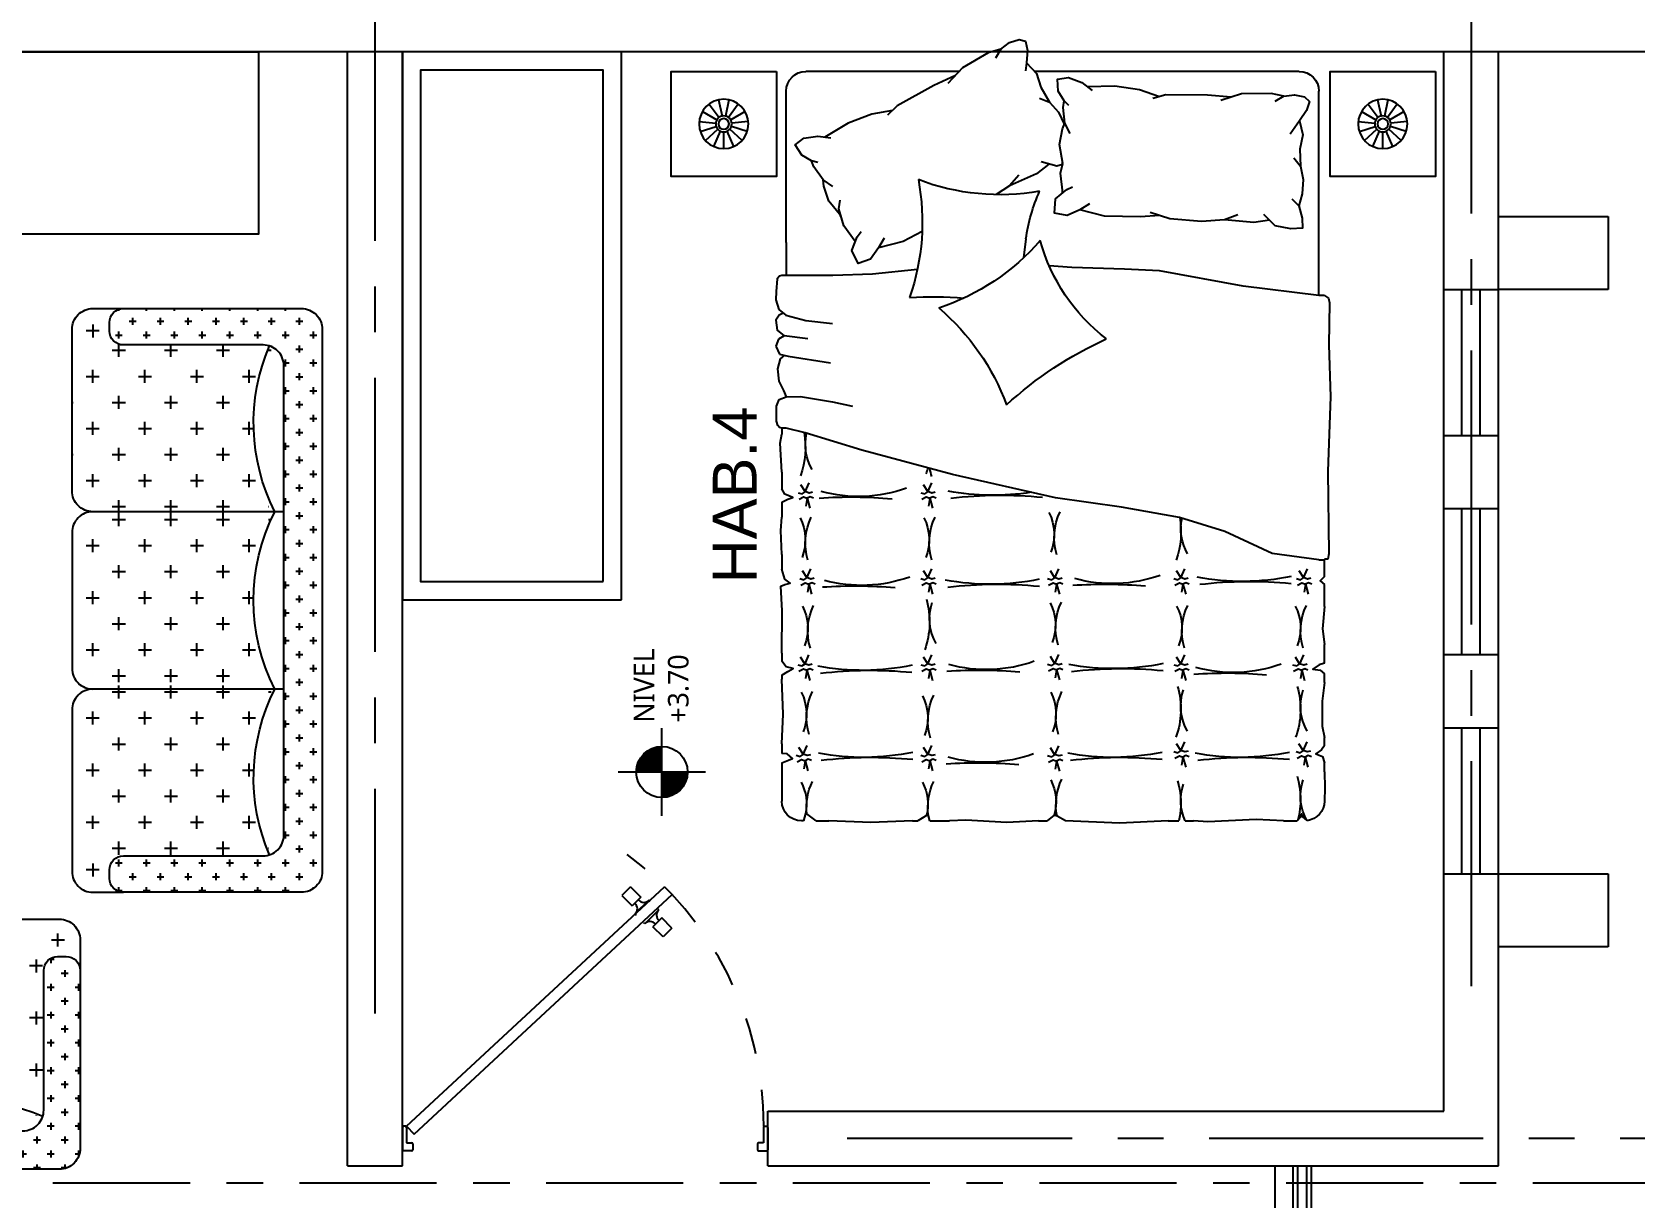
# Model space of a CAD drawing. Header units: inches. Extents: x -9 to 337, y -247 to 209.
# Drawn here: x 324.863 to 329.25, y 125.351 to 128.543 of the extents above; entities that cross this region are included whole.
import ezdxf
from ezdxf.enums import TextEntityAlignment as Align

# ---------------------------------------------------------------- set-up
doc = ezdxf.new("R2010")
doc.units = ezdxf.units.IN
doc.header["$MEASUREMENT"] = 0
doc.linetypes.add('CENTER2', pattern=[1.125, 0.75, -0.125, 0.125, -0.125])
doc.linetypes.add('RAYITAS', pattern=[0.375, 0.25, -0.125])
for name, color, linetype in [('artefactos', 9, 'Continuous'), ('aux2', 194, 'Continuous'), ('FURN', 7, 'Continuous'), ('HATCH-F', 7, 'Continuous')]:
    doc.layers.add(name, color=color, linetype=linetype)
doc.styles.get("Standard").update_dxf_attribs({"font": 'arial.ttf'})

# ---------------------------------------------------------------- blocks, each defined once
blk = doc.blocks.new('*X4')
at = {"color": 0}
for p, q in [((-211.5, -44.5), (-211.5, -43.8)), ((-207.5, -44.5), (-207.5, -43.8)), ((-203.5, -44.5), (-203.5, -43.8)), ((-199.5, -44.5), (-199.5, -43.8)), ((-195.5, -44.5), (-195.5, -43.8)), ((-191.5, -44.5), (-191.5, -43.8)), ((-187.5, -44.5), (-187.5, -43.8)), ((-183.5, -44.5), (-183.5, -43.8)), ((-179.5, -44.5), (-179.5, -43.8)), ((-175.5, -44.5), (-175.5, -43.8)), ((-171.5, -44.5), (-171.5, -43.8)), ((-167.5, -44.5), (-167.5, -43.8)), ((-163.5, -44.5), (-163.5, -43.8)), ((-217.62, -46), (-217, -46)), ((-217.5, -46.5), (-217.5, -45.64)), ((-215.8, -44), (-215, -44)), ((-215.5, -44.5), (-215.5, -43.9)), ((-214, -46), (-213, -46)), ((-213.5, -46.5), (-213.5, -45.5)), ((-212, -44), (-211, -44)), ((-210, -46), (-209, -46)), ((-209.5, -46.5), (-209.5, -45.5)), ((-208, -44), (-207, -44)), ((-206, -46), (-205, -46)), ((-205.5, -46.5), (-205.5, -45.5)), ((-204, -44), (-203, -44)), ((-202, -46), (-201, -46)), ((-201.5, -46.5), (-201.5, -45.5)), ((-200, -44), (-199, -44)), ((-198, -46), (-197, -46)), ((-197.5, -46.5), (-197.5, -45.5)), ((-196, -44), (-195, -44)), ((-194, -46), (-193, -46)), ((-193.5, -46.5), (-193.5, -45.5)), ((-192, -44), (-191, -44)), ((-190, -46), (-189, -46)), ((-189.5, -46.5), (-189.5, -45.5)), ((-188, -44), (-187, -44)), ((-186, -46), (-185, -46)), ((-185.5, -46.5), (-185.5, -45.5)), ((-184, -44), (-183, -44)), ((-182, -46), (-181, -46)), ((-181.5, -46.5), (-181.5, -45.5)), ((-180, -44), (-179, -44)), ((-178, -46), (-177, -46)), ((-177.5, -46.5), (-177.5, -45.5)), ((-176, -44), (-175, -44)), ((-174, -46), (-173, -46)), ((-173.5, -46.5), (-173.5, -45.5)), ((-172, -44), (-171, -44)), ((-170, -46), (-169, -46)), ((-169.5, -46.5), (-169.5, -45.5)), ((-168, -44), (-167, -44)), ((-166, -46), (-165, -46)), ((-165.5, -46.5), (-165.5, -45.5)), ((-164, -44), (-163, -44)), ((-162, -46), (-161, -46)), ((-161.5, -46.5), (-161.5, -45.5)), ((-216, -48), (-215, -48)), ((-215.5, -48.5), (-215.5, -47.5)), ((-212, -48), (-211, -48)), ((-211.5, -48.5), (-211.5, -47.5)), ((-208, -48), (-207, -48)), ((-207.5, -48.5), (-207.5, -47.5)), ((-204, -48), (-203, -48)), ((-203.5, -48.5), (-203.5, -47.5)), ((-200, -48), (-199, -48)), ((-199.5, -48.5), (-199.5, -47.5)), ((-196, -48), (-195, -48)), ((-195.5, -48.5), (-195.5, -47.5)), ((-192, -48), (-191, -48)), ((-191.5, -48.5), (-191.5, -47.5)), ((-188, -48), (-187, -48)), ((-187.5, -48.5), (-187.5, -47.5)), ((-184, -48), (-183, -48)), ((-183.5, -48.5), (-183.5, -47.5)), ((-180, -48), (-179, -48)), ((-179.5, -48.5), (-179.5, -47.5)), ((-176, -48), (-175, -48)), ((-175.5, -48.5), (-175.5, -47.5)), ((-172, -48), (-171, -48)), ((-171.5, -48.5), (-171.5, -47.5)), ((-168, -48), (-167, -48)), ((-167.5, -48.5), (-167.5, -47.5)), ((-164, -48), (-163, -48)), ((-163.5, -48.5), (-163.5, -47.5)), ((-160, -48), (-159.19, -48)), ((-159.5, -48.5), (-159.5, -47.5)), ((-217.73, -50), (-217, -50)), ((-217.5, -50.5), (-217.5, -49.5)), ((-214, -50), (-213, -50)), ((-213.5, -50.5), (-213.5, -49.5)), ((-165.55, -50), (-165, -50)), ((-165.5, -50.04), (-165.5, -49.5)), ((-162, -50), (-161, -50)), ((-161.5, -50.5), (-161.5, -49.5)), ((-216, -52), (-215, -52)), ((-215.5, -52.5), (-215.5, -51.5)), ((-164, -52), (-163, -52)), ((-163.5, -52.5), (-163.5, -51.5)), ((-160, -52), (-159.19, -52)), ((-159.5, -52.5), (-159.5, -51.5)), ((-217.73, -54), (-217, -54)), ((-217.5, -54.5), (-217.5, -53.5)), ((-214, -54), (-213, -54)), ((-213.5, -54.5), (-213.5, -53.5)), ((-162, -54), (-161, -54)), ((-161.5, -54.5), (-161.5, -53.5)), ((-217.5, -58.5), (-217.5, -57.5)), ((-216, -56), (-215, -56)), ((-215.5, -56.5), (-215.5, -55.5)), ((-213.5, -58.5), (-213.5, -57.5)), ((-164, -56), (-163, -56)), ((-163.5, -56.5), (-163.5, -55.5)), ((-161.5, -58.5), (-161.5, -57.5)), ((-160, -56), (-159.19, -56)), ((-159.5, -56.5), (-159.5, -55.5)), ((-217.73, -58), (-217, -58)), ((-215.5, -60.5), (-215.5, -59.5)), ((-214, -58), (-213, -58)), ((-163.5, -60.5), (-163.5, -59.5)), ((-162, -58), (-161, -58)), ((-159.5, -60.5), (-159.5, -59.5)), ((-217.73, -62), (-217, -62)), ((-217.5, -62.5), (-217.5, -61.5)), ((-216, -60), (-215, -60)), ((-214, -62), (-213, -62)), ((-213.5, -62.5), (-213.5, -61.5)), ((-164, -60), (-163, -60)), ((-162, -62), (-161, -62)), ((-161.5, -62.5), (-161.5, -61.5)), ((-160, -60), (-159.19, -60)), ((-216, -64), (-215, -64)), ((-215.5, -64.5), (-215.5, -63.5)), ((-164, -64), (-163, -64)), ((-163.5, -64.5), (-163.5, -63.5)), ((-160, -64), (-159.19, -64)), ((-159.5, -64.5), (-159.5, -63.5)), ((-217.73, -66), (-217, -66)), ((-217.5, -66.5), (-217.5, -65.5)), ((-214, -66), (-213, -66)), ((-213.5, -66.5), (-213.5, -65.5)), ((-162, -66), (-161, -66)), ((-161.5, -66.5), (-161.5, -65.5)), ((-216, -68), (-215, -68)), ((-215.5, -68.5), (-215.5, -67.5)), ((-164, -68), (-163, -68)), ((-163.5, -68.5), (-163.5, -67.5)), ((-160, -68), (-159.19, -68)), ((-159.5, -68.5), (-159.5, -67.5)), ((-217.73, -70), (-217, -70)), ((-217.5, -70.5), (-217.5, -69.5)), ((-215.5, -72.5), (-215.5, -71.5)), ((-214, -70), (-213, -70)), ((-213.5, -70.5), (-213.5, -69.5)), ((-163.5, -72.5), (-163.5, -71.5)), ((-162, -70), (-161, -70)), ((-161.5, -70.5), (-161.5, -69.5)), ((-159.5, -72.5), (-159.5, -71.5)), ((-216, -72), (-215, -72)), ((-213.5, -74.17), (-213.5, -73.5)), ((-164, -72), (-163, -72)), ((-161.5, -74.43), (-161.5, -73.5)), ((-160, -72), (-159.19, -72)), ((-214, -74), (-213.25, -74)), ((-162, -74), (-161, -74))]:
    blk.add_line(p, q, dxfattribs=at)
blk = doc.blocks.new('*X3')
at = {"color": 0}
for p, q in [((-186.56, -8.44), (-186.56, -8.43)), ((-164.06, -8.44), (-164.06, -8.09)), ((-183.75, -11.25), (-181.88, -11.25)), ((-182.81, -12.19), (-182.81, -10.31)), ((-176.25, -11.25), (-174.38, -11.25)), ((-175.31, -12.19), (-175.31, -10.6)), ((-168.75, -11.25), (-166.88, -11.25)), ((-167.81, -12.19), (-167.81, -10.31)), ((-187.5, -15), (-185.62, -15)), ((-186.56, -15.94), (-186.56, -14.06)), ((-180, -15), (-178.12, -15)), ((-179.06, -15.94), (-179.06, -14.06)), ((-172.5, -15), (-170.62, -15)), ((-171.56, -15.94), (-171.56, -14.06)), ((-165, -15), (-163.12, -15)), ((-164.06, -15.94), (-164.06, -14.06)), ((-182.81, -19.69), (-182.81, -17.81)), ((-175.31, -19.69), (-175.31, -17.81)), ((-167.81, -19.69), (-167.81, -17.81)), ((-183.75, -18.75), (-181.88, -18.75)), ((-176.25, -18.75), (-174.38, -18.75)), ((-168.75, -18.75), (-166.88, -18.75)), ((-187.5, -22.5), (-185.62, -22.5)), ((-186.56, -23.44), (-186.56, -21.56)), ((-180, -22.5), (-178.12, -22.5)), ((-179.06, -23.44), (-179.06, -21.56)), ((-172.5, -22.5), (-170.62, -22.5)), ((-171.56, -23.44), (-171.56, -21.56)), ((-165, -22.5), (-163.12, -22.5)), ((-164.06, -23.44), (-164.06, -21.56)), ((-182.81, -27.19), (-182.81, -25.31)), ((-175.31, -27.19), (-175.31, -25.31)), ((-167.81, -27.19), (-167.81, -25.31)), ((-183.75, -26.25), (-181.88, -26.25)), ((-176.25, -26.25), (-174.38, -26.25)), ((-168.75, -26.25), (-166.88, -26.25)), ((-186.56, -30.94), (-186.56, -29.06)), ((-179.06, -30.94), (-179.06, -29.06)), ((-171.56, -30.94), (-171.56, -29.06)), ((-164.06, -30.94), (-164.06, -29.06)), ((-187.5, -30), (-185.62, -30)), ((-180, -30), (-178.12, -30)), ((-172.5, -30), (-170.62, -30)), ((-165, -30), (-163.12, -30)), ((-183.75, -33.75), (-181.88, -33.75)), ((-182.81, -34.69), (-182.81, -32.81)), ((-176.25, -33.75), (-174.38, -33.75)), ((-175.31, -34.69), (-175.31, -32.81)), ((-168.75, -33.75), (-166.88, -33.75)), ((-167.81, -34.69), (-167.81, -32.81)), ((-179.06, -36.74), (-179.06, -36.56)), ((-171.56, -36.74), (-171.56, -36.56))]:
    blk.add_line(p, q, dxfattribs=at)
blk = doc.blocks.new('a2')
at = {"layer": 'FURN', "color": 1}
blk.add_line((26.7302, -358.041), (26.7302, -358.5871), dxfattribs=at)
blk.add_lwpolyline([(27.3156, -358.4992, -0.414214), (27.2756, -358.5392), (27.2507, -358.5392, -0.414214), (27.2107, -358.4992), (27.2107, -358.0972, 0.414214), (27.1507, -358.0372), (26.3096, -358.0372, 0.414214), (26.2496, -358.0972), (26.2496, -358.4992, -0.414214), (26.2096, -358.5392), (26.1848, -358.5392, -0.414214), (26.1448, -358.4992), (26.1448, -357.9866, -0.414214), (26.2048, -357.9266), (27.2556, -357.9266, -0.414214), (27.3156, -357.9866), (27.3156, -358.5871, -0.414214), (27.2556, -358.6471), (26.7904, -358.6471, -0.414214), (26.7304, -358.5871), (26.7299, -358.5871, -0.414214), (26.6699, -358.6471), (26.2048, -358.6471, -0.414214), (26.1448, -358.5871), (26.1448, -358.4992)], format="xyb", dxfattribs=at)
for centre, start, end in [((26.4745, -357.5603), 246.8146, 296.9546), ((26.9858, -357.5603), 243.0454, 293.1854)]:
    blk.add_arc(centre, 0.564, start, end, dxfattribs=at)
at = {"layer": 'HATCH-F', "color": 1}
for p, q in [((26.2091, -358.5686), (26.2091, -358.6061)), ((27.2511, -358.5686), (27.2511, -358.6061)), ((26.2278, -358.5873), (26.1903, -358.5873)), ((27.2698, -358.5873), (27.2323, -358.5873))]:
    blk.add_line(p, q, dxfattribs=at)
at = {"layer": 'HATCH-F', "color": 8, "transparency": 33554610}
for name, p, xscale, yscale, zscale in [('*X4', (30.4994, -357.0505), 0.01999999999998892, 0.01999999999998892, 0.01999999999998892), ('*X3', (30.003, -357.9123), 0.01999999999998892, 0.01999999999998892, 0.01999999999998892), ('*X3', (23.474, -357.9123), -0.01999999999998892, 0.01999999999998181, 0.01999999999999034)]:
    blk.add_blockref(name, p, dxfattribs=dict(at, xscale=xscale, yscale=yscale, zscale=zscale))
blk = doc.blocks.new('*X5')
at = {"color": 0}
for p, q in [((-186.56, -8.44), (-186.56, -8.43)), ((-164.06, -8.44), (-164.06, -8.09)), ((-183.75, -11.25), (-181.88, -11.25)), ((-182.81, -12.19), (-182.81, -10.31)), ((-176.25, -11.25), (-174.38, -11.25)), ((-175.31, -12.19), (-175.31, -10.6)), ((-168.75, -11.25), (-166.88, -11.25)), ((-167.81, -12.19), (-167.81, -10.31)), ((-187.5, -15), (-185.62, -15)), ((-186.56, -15.94), (-186.56, -14.06)), ((-180, -15), (-178.12, -15)), ((-179.06, -15.94), (-179.06, -14.06)), ((-172.5, -15), (-170.62, -15)), ((-171.56, -15.94), (-171.56, -14.06)), ((-165, -15), (-163.12, -15)), ((-164.06, -15.94), (-164.06, -14.06)), ((-182.81, -19.69), (-182.81, -17.81)), ((-175.31, -19.69), (-175.31, -17.81)), ((-167.81, -19.69), (-167.81, -17.81)), ((-183.75, -18.75), (-181.88, -18.75)), ((-176.25, -18.75), (-174.38, -18.75)), ((-168.75, -18.75), (-166.88, -18.75)), ((-187.5, -22.5), (-185.62, -22.5)), ((-186.56, -23.44), (-186.56, -21.56)), ((-180, -22.5), (-178.12, -22.5)), ((-179.06, -23.44), (-179.06, -21.56)), ((-172.5, -22.5), (-170.62, -22.5)), ((-171.56, -23.44), (-171.56, -21.56)), ((-165, -22.5), (-163.12, -22.5)), ((-164.06, -23.44), (-164.06, -21.56)), ((-182.81, -27.19), (-182.81, -25.31)), ((-175.31, -27.19), (-175.31, -25.31)), ((-167.81, -27.19), (-167.81, -25.31)), ((-183.75, -26.25), (-181.88, -26.25)), ((-176.25, -26.25), (-174.38, -26.25)), ((-168.75, -26.25), (-166.88, -26.25)), ((-186.56, -30.94), (-186.56, -29.06)), ((-179.06, -30.94), (-179.06, -29.06)), ((-171.56, -30.94), (-171.56, -29.06)), ((-164.06, -30.94), (-164.06, -29.06)), ((-187.5, -30), (-185.62, -30)), ((-180, -30), (-178.12, -30)), ((-172.5, -30), (-170.62, -30)), ((-165, -30), (-163.12, -30)), ((-183.75, -33.75), (-181.88, -33.75)), ((-182.81, -34.69), (-182.81, -32.81)), ((-176.25, -33.75), (-174.38, -33.75)), ((-175.31, -34.69), (-175.31, -32.81)), ((-168.75, -33.75), (-166.88, -33.75)), ((-167.81, -34.69), (-167.81, -32.81)), ((-179.06, -36.74), (-179.06, -36.56)), ((-171.56, -36.74), (-171.56, -36.56))]:
    blk.add_line(p, q, dxfattribs=at)
blk = doc.blocks.new('*X6')
at = {"color": 0}
for p, q in [((-217.2, -2), (-217, -2)), ((-214, -2), (-213, -2)), ((-213.5, -2.5), (-213.5, -1.5)), ((-210, -2), (-209, -2)), ((-209.5, -2.5), (-209.5, -1.5)), ((-206, -2), (-205, -2)), ((-205.5, -2.5), (-205.5, -1.5)), ((-202, -2), (-201, -2)), ((-201.5, -2.5), (-201.5, -1.5)), ((-198, -2), (-197, -2)), ((-197.5, -2.5), (-197.5, -1.5)), ((-194, -2), (-193, -2)), ((-193.5, -2.5), (-193.5, -1.5)), ((-190, -2), (-189, -2)), ((-189.5, -2.5), (-189.5, -1.5)), ((-186, -2), (-185, -2)), ((-185.5, -2.5), (-185.5, -1.5)), ((-182, -2), (-181, -2)), ((-181.5, -2.5), (-181.5, -1.5)), ((-178, -2), (-177, -2)), ((-177.5, -2.5), (-177.5, -1.5)), ((-174, -2), (-173, -2)), ((-173.5, -2.5), (-173.5, -1.5)), ((-170, -2), (-169, -2)), ((-169.5, -2.5), (-169.5, -1.5)), ((-166, -2), (-165, -2)), ((-165.5, -2.5), (-165.5, -1.5)), ((-162, -2), (-161, -2)), ((-161.5, -2.5), (-161.5, -1.5)), ((-158, -2), (-157, -2)), ((-157.5, -2.5), (-157.5, -1.5)), ((-154, -2), (-153, -2)), ((-153.5, -2.5), (-153.5, -1.5)), ((-150, -2), (-149, -2)), ((-149.5, -2.5), (-149.5, -1.5)), ((-146, -2), (-145, -2)), ((-145.5, -2.5), (-145.5, -1.5)), ((-142, -2), (-141, -2)), ((-141.5, -2.5), (-141.5, -1.5)), ((-138, -2), (-137, -2)), ((-137.5, -2.5), (-137.5, -1.5)), ((-216, -4), (-215, -4)), ((-215.5, -4.5), (-215.5, -3.5)), ((-212, -4), (-211, -4)), ((-211.5, -4.5), (-211.5, -3.5)), ((-208, -4), (-207, -4)), ((-207.5, -4.5), (-207.5, -3.5)), ((-204, -4), (-203, -4)), ((-203.5, -4.5), (-203.5, -3.5)), ((-200, -4), (-199, -4)), ((-199.5, -4.5), (-199.5, -3.5)), ((-196, -4), (-195, -4)), ((-195.5, -4.5), (-195.5, -3.5)), ((-192, -4), (-191, -4)), ((-191.5, -4.5), (-191.5, -3.5)), ((-188, -4), (-187, -4)), ((-187.5, -4.5), (-187.5, -3.5)), ((-184, -4), (-183, -4)), ((-183.5, -4.5), (-183.5, -3.5)), ((-180, -4), (-179, -4)), ((-179.5, -4.5), (-179.5, -3.5)), ((-176, -4), (-175, -4)), ((-175.5, -4.5), (-175.5, -3.5)), ((-172, -4), (-171, -4)), ((-171.5, -4.5), (-171.5, -3.5)), ((-168, -4), (-167, -4)), ((-167.5, -4.5), (-167.5, -3.5)), ((-164, -4), (-163, -4)), ((-163.5, -4.5), (-163.5, -3.5)), ((-160, -4), (-159, -4)), ((-159.5, -4.5), (-159.5, -3.5)), ((-156, -4), (-155, -4)), ((-155.5, -4.5), (-155.5, -3.5)), ((-152, -4), (-151, -4)), ((-151.5, -4.5), (-151.5, -3.5)), ((-148, -4), (-147, -4)), ((-147.5, -4.5), (-147.5, -3.5)), ((-144, -4), (-143, -4)), ((-143.5, -4.5), (-143.5, -3.5)), ((-140, -4), (-139, -4)), ((-139.5, -4.5), (-139.5, -3.5)), ((-136, -4), (-135, -4)), ((-135.5, -4.5), (-135.5, -3.5)), ((-217.73, -6), (-217, -6)), ((-217.5, -6.5), (-217.5, -5.5)), ((-214, -6), (-213, -6)), ((-213.5, -6.5), (-213.5, -5.5)), ((-210, -6), (-209, -6)), ((-209.5, -6.24), (-209.5, -5.5)), ((-206, -6), (-205, -6)), ((-205.5, -6.24), (-205.5, -5.5)), ((-202, -6), (-201, -6)), ((-201.5, -6.24), (-201.5, -5.5)), ((-198, -6), (-197, -6)), ((-197.5, -6.24), (-197.5, -5.5)), ((-194, -6), (-193, -6)), ((-193.5, -6.24), (-193.5, -5.5)), ((-190, -6), (-189, -6)), ((-189.5, -6.24), (-189.5, -5.5)), ((-186, -6), (-185, -6)), ((-185.5, -6.24), (-185.5, -5.5)), ((-182, -6), (-181, -6)), ((-181.5, -6.24), (-181.5, -5.5)), ((-178, -6), (-177, -6)), ((-177.5, -6.24), (-177.5, -5.5)), ((-174, -6), (-173, -6)), ((-173.5, -6.24), (-173.5, -5.5)), ((-170, -6), (-169, -6)), ((-169.5, -6.24), (-169.5, -5.5)), ((-166, -6), (-165, -6)), ((-165.5, -6.24), (-165.5, -5.5)), ((-162, -6), (-161, -6)), ((-161.5, -6.24), (-161.5, -5.5)), ((-158, -6), (-157, -6)), ((-157.5, -6.24), (-157.5, -5.5)), ((-154, -6), (-153, -6)), ((-153.5, -6.24), (-153.5, -5.5)), ((-150, -6), (-149, -6)), ((-149.5, -6.24), (-149.5, -5.5)), ((-146, -6), (-145, -6)), ((-145.5, -6.24), (-145.5, -5.5)), ((-142, -6), (-141, -6)), ((-141.5, -6.27), (-141.5, -5.5)), ((-138, -6), (-137, -6)), ((-137.5, -6.5), (-137.5, -5.5)), ((-134, -6), (-133.67, -6)), ((-216, -8), (-215, -8)), ((-215.5, -8.5), (-215.5, -7.5)), ((-139.18, -8), (-139, -8)), ((-136, -8), (-135, -8)), ((-135.5, -8.5), (-135.5, -7.5)), ((-217.73, -10), (-217, -10)), ((-217.5, -10.5), (-217.5, -9.5)), ((-215.5, -12.5), (-215.5, -11.5)), ((-214, -10), (-213, -10)), ((-213.5, -10.5), (-213.5, -9.5)), ((-138, -10), (-137, -10)), ((-137.5, -10.5), (-137.5, -9.5)), ((-135.5, -12.5), (-135.5, -11.5)), ((-134, -10), (-133.67, -10)), ((-217.5, -14.5), (-217.5, -13.5)), ((-216, -12), (-215, -12)), ((-213.5, -14.5), (-213.5, -13.5)), ((-137.5, -14.5), (-137.5, -13.5)), ((-136, -12), (-135, -12)), ((-217.73, -14), (-217, -14)), ((-216, -16), (-215, -16)), ((-215.5, -16.5), (-215.5, -15.5)), ((-214, -14), (-213, -14)), ((-138, -14), (-137, -14)), ((-136, -16), (-135, -16)), ((-135.5, -16.5), (-135.5, -15.5)), ((-134, -14), (-133.67, -14)), ((-217.73, -18), (-217, -18)), ((-217.5, -18.5), (-217.5, -17.5)), ((-214, -18), (-213, -18)), ((-213.5, -18.5), (-213.5, -17.5)), ((-138, -18), (-137, -18)), ((-137.5, -18.5), (-137.5, -17.5)), ((-134, -18), (-133.67, -18)), ((-216, -20), (-215, -20)), ((-215.5, -20.5), (-215.5, -19.5)), ((-136, -20), (-135, -20)), ((-135.5, -20.5), (-135.5, -19.5)), ((-217.73, -22), (-217, -22)), ((-217.5, -22.5), (-217.5, -21.5)), ((-214, -22), (-213, -22)), ((-213.5, -22.5), (-213.5, -21.5)), ((-138, -22), (-137, -22)), ((-137.5, -22.5), (-137.5, -21.5)), ((-134, -22), (-133.67, -22)), ((-216, -24), (-215, -24)), ((-215.5, -24.5), (-215.5, -23.5)), ((-136, -24), (-135, -24)), ((-135.5, -24.5), (-135.5, -23.5)), ((-217.73, -26), (-217, -26)), ((-217.5, -26.5), (-217.5, -25.5)), ((-215.5, -28.5), (-215.5, -27.5)), ((-214, -26), (-213, -26)), ((-213.5, -26.5), (-213.5, -25.5)), ((-138, -26), (-137, -26)), ((-137.5, -26.5), (-137.5, -25.5)), ((-135.5, -28.5), (-135.5, -27.5)), ((-134, -26), (-133.67, -26)), ((-217.5, -30.5), (-217.5, -29.5)), ((-216, -28), (-215, -28)), ((-213.5, -30.5), (-213.5, -29.5)), ((-137.5, -30.5), (-137.5, -29.5)), ((-136, -28), (-135, -28)), ((-217.73, -30), (-217, -30)), ((-214, -30), (-213, -30)), ((-138, -30), (-137, -30)), ((-134, -30), (-133.67, -30))]:
    blk.add_line(p, q, dxfattribs=at)
blk = doc.blocks.new('a3')
at = {"layer": 'FURN', "color": 1}
blk.add_line((29.0787, -358.1395), (29.0787, -358.6857), dxfattribs=at)
for points in [[(29.5896, -358.1395), (29.5896, -358.6857, 0.414214), (29.6496, -358.7457), (30.1147, -358.7457, 0.414214), (30.1747, -358.6857), (30.1747, -358.0852, 0.414214), (30.1147, -358.0252), (28.5535, -358.0252, 0.414214), (28.4935, -358.0852), (28.4935, -358.5978, 0.414214), (28.5335, -358.6378), (28.5584, -358.6378, 0.414214), (28.5984, -358.5978), (28.5984, -358.1957, -0.414214), (28.6584, -358.1357), (30.0099, -358.1357, -0.414214), (30.0699, -358.1957), (30.0699, -358.5978, 0.414214), (30.1099, -358.6378), (30.1347, -358.6378, 0.414214), (30.1747, -358.5978)], [(29.5896, -358.6857, -0.414214), (29.5296, -358.7457), (29.1387, -358.7457, -0.414214), (29.0787, -358.6857, -0.414214), (29.0187, -358.7457), (28.5535, -358.7457, -0.414214), (28.4935, -358.6857), (28.4935, -358.5978)]]:
    blk.add_lwpolyline(points, format="xyb", dxfattribs=at)
for centre, start, end in [((28.8233, -357.6589), 246.8146, 296.9299), ((29.3341, -357.6589), 243.0701, 296.9299), ((29.845, -357.6589), 243.0701, 293.1854)]:
    blk.add_arc(centre, 0.564, start, end, dxfattribs=at)
at = {"layer": 'HATCH-F', "color": 1}
for p, q in [((28.5578, -358.6672), (28.5578, -358.7047)), ((30.1103, -358.6672), (30.1103, -358.7047)), ((28.5766, -358.6859), (28.5391, -358.6859)), ((30.129, -358.6859), (30.0915, -358.6859))]:
    blk.add_line(p, q, dxfattribs=at)
at = {"layer": 'HATCH-F', "color": 8, "transparency": 33554610, "xscale": 0.01999999999998892, "yscale": 0.01999999999998892, "zscale": 0.01999999999998892}
for name, p in [('*X6', (32.8482, -358.0109)), ('*X5', (32.3517, -358.0109)), ('*X5', (32.8482, -358.0109)), ('*X5', (33.3357, -358.0109))]:
    blk.add_blockref(name, p, dxfattribs=at)
blk = doc.blocks.new('velador')
at = {"layer": 'artefactos', "color": 1}
blk.add_lwpolyline([(-0.4, 0.4), (-0.4, 0), (0, 0), (0, 0.4), (-0.4, 0.4)], dxfattribs=at)
for radius in [0.0937, 0.0304]:
    blk.add_circle((-0.2, 0.2), radius, dxfattribs=at)
at = {"layer": 'aux2', "color": 1}
for p, q in [((-0.2812, 0.2469), (-0.2263, 0.2152)), ((-0.2551, 0.2758), (-0.2179, 0.2246)), ((-0.2195, 0.2917), (-0.2063, 0.2297)), ((-0.1805, 0.2917), (-0.1937, 0.2297)), ((-0.1449, 0.2758), (-0.1821, 0.2246)), ((-0.1188, 0.2469), (-0.1737, 0.2152)), ((-0.2932, 0.2098), (-0.2302, 0.2032)), ((-0.2891, 0.171), (-0.2289, 0.1906)), ((-0.1109, 0.171), (-0.1711, 0.1906)), ((-0.1068, 0.2098), (-0.1698, 0.2032)), ((-0.2697, 0.1373), (-0.2226, 0.1797)), ((-0.2381, 0.1144), (-0.2124, 0.1722)), ((-0.2, 0.1063), (-0.2, 0.1696)), ((-0.1619, 0.1144), (-0.1876, 0.1722)), ((-0.1303, 0.1373), (-0.1774, 0.1797))]:
    blk.add_line(p, q, dxfattribs=at)
blk.add_circle((-0.2, 0.2), 0.0202, dxfattribs=at)
blk = doc.blocks.new('cama_2pl')
at = {"layer": 'artefactos', "color": 1}
for p, q in [((706.728, 610.2968), (706.7439, 610.2697)), ((706.728, 610.2968), (706.7662, 610.2856)), ((706.7662, 610.2856), (706.8438, 610.2406)), ((706.6494, 610.2549), (706.6196, 610.2234)), ((706.8438, 610.2406), (706.8884, 610.1923)), ((705.8202, 610.2295), (706.6253, 610.2295)), ((706.6196, 610.2234), (706.6064, 610.1813)), ((706.8541, 610.2295), (707.3202, 610.2295)), ((705.7602, 609.5475), (705.7602, 610.1695)), ((706.6064, 610.1813), (706.5796, 610.1361)), ((707.3802, 609.7085), (707.3802, 610.1695)), ((706.5399, 609.9466), (706.5399, 609.9523)), ((706.5399, 609.8598), (706.5399, 609.8643)), ((707.2129, 609.7868), (707.2157, 609.7917)), ((706.6513, 609.72), (706.6586, 609.662)), ((707.3802, 609.7085), (707.3802, 609.6085)), ((706.3513, 609.628), (706.512, 609.6323)), ((706.512, 609.6323), (706.5805, 609.6379)), ((707.3802, 609.6085), (707.3935, 609.6085)), ((705.7432, 609.5475), (705.7602, 609.5475)), ((707.4023, 609.5052), (707.3816, 609.4873)), ((707.3203, 609.4713), (707.2399, 609.4625)), ((707.3816, 609.4873), (707.3203, 609.4713)), ((707.3144, 609.4158), (707.386, 609.4246)), ((707.386, 609.4246), (707.4035, 609.4144)), ((707.4035, 609.4144), (707.4123, 609.3939)), ((707.3743, 609.3633), (707.2458, 609.3428)), ((707.4006, 609.3691), (707.3743, 609.3633)), ((707.4123, 609.3939), (707.4006, 609.3691)), ((707.2395, 609.2242), (707.1784, 609.2109)), ((707.3371, 609.2407), (707.2395, 609.2242)), ((707.38, 609.239), (707.3371, 609.2407)), ((707.4015, 609.2308), (707.38, 609.239)), ((707.4096, 609.2108), (707.4015, 609.2308)), ((707.3802, 609.1445), (707.3935, 609.1445)), ((707.3935, 609.1445), (707.3935, 609.1259)), ((707.3935, 609.0102), (707.3935, 608.9593)), ((707.3935, 608.919), (707.3935, 608.8734)), ((705.7432, 608.6926), (705.7432, 608.7452)), ((705.7602, 608.7433), (705.7432, 608.7433)), ((707.3935, 608.7594), (707.3935, 608.7153)), ((705.7432, 608.6014), (705.7432, 608.668)), ((705.7432, 608.4296), (705.7432, 608.4857)), ((707.3935, 608.4593), (707.3935, 608.4357)), ((705.7432, 608.37), (705.7432, 608.3963)), ((707.3935, 608.3927), (707.3935, 608.3804)), ((705.7432, 608.1788), (705.7432, 608.2034)), ((707.3935, 608.184), (707.3935, 608.1542)), ((705.7432, 608.0982), (705.7432, 608.1262)), ((707.3935, 608.1262), (707.3935, 608.0095)), ((705.8681, 607.9495), (705.8267, 607.9495)), ((706.1673, 607.9495), (706.1419, 607.9495)), ((706.2183, 607.9495), (706.1858, 607.9495)), ((706.6132, 607.9495), (706.5869, 607.9495)), ((706.9435, 607.9495), (706.8835, 607.9495)), ((706.9958, 607.9495), (706.98, 607.9495)), ((707.2888, 607.9495), (707.2502, 607.9495)), ((707.3274, 607.9495), (707.3335, 607.9495))]:
    blk.add_line(p, q, dxfattribs=at)
for points in [[(706.728, 610.2968), (706.7014, 610.317), (706.672, 610.3264), (706.6525, 610.3213), (706.646, 610.2929), (706.6494, 610.2549), (706.6521, 610.2314)], [(706.2455, 610.1524), (706.3055, 610.1735), (706.3813, 610.1847), (706.4649, 610.1827)], [(706.5205, 610.1254), (706.535, 610.1394), (706.5529, 610.1689), (706.555, 610.2061), (706.5219, 610.2107), (706.4813, 610.1951), (706.4499, 610.1714)], [(706.8659, 610.2167), (706.9314, 610.186), (707.0424, 610.1249), (707.0721, 610.096)], [(705.8672, 610.1535), (705.8341, 610.158), (705.8039, 610.1518), (705.7894, 610.1378), (705.7976, 610.1099), (705.8192, 610.0785), (705.8479, 610.0387)], [(705.8672, 610.1535), (705.906, 610.1624), (705.9957, 610.1613), (706.0582, 610.141)], [(705.8672, 610.1535), (705.8944, 610.1376)], [(706.0267, 610.1512), (706.0988, 610.1566), (706.2255, 610.1577), (706.2655, 610.1471)], [(706.517, 610.04), (706.5325, 610.0715), (706.5383, 610.1199), (706.535, 610.1394)], [(706.6097, 610.1481), (706.5796, 610.1361), (706.5527, 610.1055), (706.5336, 610.0663)], [(707.0572, 610.1104), (707.1198, 610.0994), (707.1914, 610.072), (707.2633, 610.0293)], [(705.8192, 610.0785), (705.8087, 610.0363), (705.8179, 609.9932), (705.8167, 609.9406)], [(706.5393, 609.9491), (706.5496, 610.007), (706.5401, 610.0545), (706.5325, 610.0715)], [(707.2837, 609.9521), (707.3031, 609.9572), (707.3332, 609.9741), (707.3533, 610.0056), (707.3267, 610.0258), (707.2837, 610.0321), (707.2447, 610.0268)], [(705.837, 609.9659), (705.8167, 609.9406), (705.8082, 609.9008), (705.8108, 609.8573), (705.8218, 609.8208)], [(706.5394, 609.8601), (706.5461, 609.9194), (706.5393, 609.9491)], [(706.5399, 609.9465), (706.5576, 609.9407), (706.6053, 609.9539)], [(706.5814, 609.9473), (706.6194, 609.918), (706.7009, 609.8809)], [(707.2387, 609.8794), (707.2677, 609.8992), (707.2965, 609.9386), (707.3031, 609.9572)], [(706.6731, 609.9138), (706.7009, 609.8809), (706.7416, 609.8545)], [(707.2136, 609.7892), (707.251, 609.8346), (707.266, 609.8807), (707.2677, 609.8992)], [(705.8424, 609.8417), (705.8218, 609.8208), (705.8109, 609.783), (705.8106, 609.7524), (705.8457, 609.7501), (705.8933, 609.7596), (705.9283, 609.7945)], [(706.4577, 609.8266), (706.4873, 609.8087), (706.5255, 609.7914), (706.5644, 609.7981), (706.5618, 609.8417), (706.5273, 609.8702), (706.5093, 609.8778)], [(706.0072, 609.7927), (706.0474, 609.7777), (706.1177, 609.7732), (706.2134, 609.7812), (706.2735, 609.8001)], [(706.2447, 609.7911), (706.3027, 609.7866), (706.4119, 609.7889), (706.4873, 609.8087)], [(707.1701, 609.7116), (707.205, 609.76), (707.22, 609.8109), (707.2158, 609.8372)], [(705.9107, 609.777), (705.9582, 609.7701), (706.0474, 609.7777)], [(706.967, 609.7426), (707.0241, 609.712), (707.0995, 609.6924)], [(707.0825, 609.7224), (707.0995, 609.6924), (707.1243, 609.6585), (707.1615, 609.6453), (707.1806, 609.6846), (707.1645, 609.7263), (707.1526, 609.7418)], [(705.7602, 609.5475), (705.9909, 609.5757), (706.245, 609.6228), (706.3513, 609.628)], [(706.9813, 609.6268), (707.1182, 609.6121), (707.2381, 609.6085), (707.3802, 609.6085)], [(707.3935, 609.6085), (707.4004, 609.6062), (707.4082, 609.5984), (707.4104, 609.5594), (707.4119, 609.5348)], [(705.7432, 609.5475), (705.7315, 609.5397), (705.7283, 609.525), (705.7299, 609.3975), (705.725, 609.2389), (705.7332, 609.0133), (705.7299, 608.7615), (705.7332, 608.7452), (705.7432, 608.7452)], [(707.4119, 609.5348), (707.4023, 609.5052)], [(707.3893, 609.494), (707.4021, 609.4873), (707.4123, 609.4727), (707.4079, 609.4421), (707.386, 609.4246)], [(707.3855, 609.3658), (707.3982, 609.3547), (707.4065, 609.3249), (707.4032, 609.2869), (707.3883, 609.2588), (707.38, 609.239)], [(707.3935, 609.1445), (707.401, 609.1459), (707.4056, 609.1522), (707.4101, 609.1653), (707.4096, 609.2108)], [(705.7602, 608.7433), (705.9021, 608.7632), (706.0466, 608.8301), (706.1841, 608.8724), (706.3603, 608.9041), (706.5613, 608.9323), (706.875, 609.0027), (707.1499, 609.0767), (707.3227, 609.1295), (707.3802, 609.1445)], [(707.3935, 609.0102), (707.3983, 609.0979), (707.3935, 609.1259)], [(707.3935, 608.919), (707.3755, 608.9278), (707.3597, 608.9331), (707.3842, 608.9436), (707.3935, 608.9593)], [(707.3935, 608.7594), (707.3965, 608.8331), (707.3935, 608.8734)], [(705.7432, 608.6926), (705.756, 608.6796), (705.7432, 608.668)], [(707.3935, 608.4593), (707.3929, 608.5882), (707.3964, 608.6636), (707.3841, 608.6689), (707.3683, 608.6724), (707.3841, 608.6847), (707.3935, 608.7153)], [(705.7432, 608.6014), (705.749, 608.5341), (705.7432, 608.4857)], [(705.7432, 608.4296), (705.7595, 608.4236), (705.7788, 608.4113), (705.756, 608.4078), (705.7432, 608.3963)], [(707.3935, 608.3927), (707.3753, 608.4041), (707.3595, 608.4129), (707.3806, 608.4181), (707.3935, 608.4357)], [(707.3935, 608.184), (707.3893, 608.2743), (707.3935, 608.3804)], [(705.7432, 608.37), (705.7507, 608.3131), (705.7507, 608.2377), (705.7432, 608.2034)], [(705.7432, 608.1788), (705.7525, 608.1658), (705.77, 608.1536), (705.749, 608.1448), (705.7432, 608.1262)], [(707.3935, 608.1262), (707.3736, 608.1341), (707.3613, 608.1393), (707.3771, 608.1534), (707.3935, 608.1542)], [(705.7432, 608.0982), (705.742, 608.0501), (705.7432, 608.0095)], [(705.7973, 607.9514), (705.8096, 607.9613), (705.8132, 607.9712), (705.8174, 607.9598), (705.8267, 607.9495)], [(705.8681, 607.9495), (705.951, 607.9533), (706.0984, 607.9463), (706.1419, 607.9495)], [(706.2183, 607.9495), (706.3669, 607.9428), (706.5307, 607.9495), (706.5566, 607.9638), (706.5656, 607.9664), (706.5869, 607.9495)], [(706.6132, 607.9495), (706.7091, 607.9446), (706.8337, 607.9516), (706.8835, 607.9495)], [(706.9435, 607.9495), (706.9477, 607.9649), (706.9534, 607.9662), (706.98, 607.9495)], [(706.9958, 607.9495), (707.1226, 607.9447), (707.2502, 607.9495)], [(707.2888, 607.9495), (707.3174, 607.9708), (707.3212, 607.9715), (707.3277, 607.9495)]]:
    blk.add_lwpolyline(points, dxfattribs=at)
for centre, radius, start, end in [((705.8202, 610.1695), 0.06, 90, 180), ((707.3202, 610.1695), 0.06, 0, 90), ((706.73, 610.5526), 0.6983, 260.0746, 290.841), ((707.6668, 609.7706), 0.7004, 169.3472, 199.0941), ((706.0898, 609.6369), 0.5677, 8.4232, 23.6724), ((706.0604, 609.8656), 0.5677, 307.5937, 344.5934), ((707.1348, 610.1728), 0.6983, 220.9956, 251.762), ((707.3689, 608.9752), 0.7004, 130.2682, 160.0151), ((706.9348, 608.3855), 1.1581, 86.5284, 94.689), ((705.9276, 608.3614), 1.1581, 47.4494, 65.5579), ((705.8032, 608.0095), 0.06, 180, 263.4836), ((707.3335, 608.0095), 0.06, 270, 0)]:
    blk.add_arc(centre, radius, start, end, dxfattribs=at)
at = {"layer": 'aux2', "color": 1}
for points in [[(706.9271, 608.9491), (706.9373, 608.9465), (706.9498, 608.9509), (706.9627, 608.9714)], [(706.9711, 608.9478), (706.9587, 608.9442), (706.9493, 608.9502), (706.9373, 608.9776)], [(707.3, 608.9491), (707.3103, 608.9465), (707.3227, 608.9509), (707.3356, 608.9714)], [(707.3441, 608.9478), (707.3316, 608.9442), (707.3223, 608.9502), (707.3103, 608.9776)], [(706.9244, 608.9313), (706.9342, 608.9354), (706.9435, 608.9309), (706.9475, 608.9064)], [(706.968, 608.9278), (706.9542, 608.9349), (706.9435, 608.9309), (706.9351, 608.9002)], [(707.2974, 608.9313), (707.3071, 608.9354), (707.3165, 608.9309), (707.3205, 608.9064)], [(707.341, 608.9278), (707.3272, 608.9349), (707.3165, 608.9309), (707.308, 608.9002)], [(705.782, 608.6699), (705.7918, 608.6739), (705.8012, 608.6695), (705.8052, 608.645)], [(705.7847, 608.6877), (705.795, 608.685), (705.8074, 608.6895), (705.8203, 608.7099)], [(705.8257, 608.6664), (705.8119, 608.6735), (705.8012, 608.6695), (705.7927, 608.6388)], [(705.8288, 608.6864), (705.8163, 608.6828), (705.8069, 608.6887), (705.795, 608.7162)], [(706.1549, 608.6699), (706.1647, 608.6739), (706.174, 608.6695), (706.178, 608.645)], [(706.1575, 608.6877), (706.1678, 608.685), (706.1802, 608.6895), (706.1931, 608.7099)], [(706.1985, 608.6664), (706.1847, 608.6735), (706.174, 608.6695), (706.1655, 608.6388)], [(706.2016, 608.6864), (706.1891, 608.6828), (706.1798, 608.6887), (706.1678, 608.7162)], [(706.5387, 608.6699), (706.5485, 608.6739), (706.5579, 608.6695), (706.5619, 608.645)], [(706.5414, 608.6877), (706.5516, 608.685), (706.5641, 608.6895), (706.577, 608.7099)], [(706.5824, 608.6664), (706.5686, 608.6735), (706.5579, 608.6695), (706.5494, 608.6388)], [(706.5855, 608.6864), (706.573, 608.6828), (706.5636, 608.6887), (706.5516, 608.7162)], [(706.9244, 608.6699), (706.9342, 608.6739), (706.9435, 608.6695), (706.9475, 608.645)], [(706.9271, 608.6877), (706.9373, 608.685), (706.9498, 608.6895), (706.9627, 608.7099)], [(706.968, 608.6664), (706.9542, 608.6735), (706.9435, 608.6695), (706.9351, 608.6388)], [(706.9711, 608.6864), (706.9587, 608.6828), (706.9493, 608.6887), (706.9373, 608.7162)], [(707.2924, 608.6699), (707.3021, 608.6739), (707.3115, 608.6695), (707.3155, 608.645)], [(707.295, 608.6877), (707.3053, 608.685), (707.3177, 608.6895), (707.3306, 608.7099)], [(707.336, 608.6664), (707.3222, 608.6735), (707.3115, 608.6695), (707.303, 608.6388)], [(707.3391, 608.6864), (707.3266, 608.6828), (707.3173, 608.6887), (707.3053, 608.7162)], [(705.7962, 608.4257), (705.8064, 608.423), (705.8189, 608.4275), (705.8318, 608.4479)], [(705.8403, 608.4244), (705.8278, 608.4208), (705.8184, 608.4267), (705.8064, 608.4542)], [(706.1575, 608.4257), (706.1678, 608.423), (706.1802, 608.4275), (706.1931, 608.4479)], [(706.2016, 608.4244), (706.1891, 608.4208), (706.1798, 608.4267), (706.1678, 608.4542)], [(706.5414, 608.427), (706.5516, 608.4243), (706.5641, 608.4288), (706.577, 608.4492)], [(706.5855, 608.4257), (706.573, 608.4221), (706.5636, 608.428), (706.5516, 608.4555)], [(706.9271, 608.4257), (706.9373, 608.423), (706.9498, 608.4275), (706.9627, 608.4479)], [(706.9711, 608.4244), (706.9587, 608.4208), (706.9493, 608.4267), (706.9373, 608.4542)], [(707.3009, 608.4257), (707.3111, 608.423), (707.3236, 608.4275), (707.3365, 608.4479)], [(707.3449, 608.4244), (707.3325, 608.4208), (707.3231, 608.4267), (707.3111, 608.4542)], [(705.7935, 608.4079), (705.8033, 608.4119), (705.8127, 608.4075), (705.8167, 608.383)], [(705.8371, 608.4044), (705.8233, 608.4115), (705.8127, 608.4075), (705.8042, 608.3768)], [(706.1549, 608.4079), (706.1647, 608.4119), (706.174, 608.4075), (706.178, 608.383)], [(706.1985, 608.4044), (706.1847, 608.4115), (706.174, 608.4075), (706.1655, 608.3768)], [(706.5387, 608.4092), (706.5485, 608.4132), (706.5579, 608.4088), (706.5619, 608.3843)], [(706.5824, 608.4057), (706.5686, 608.4128), (706.5579, 608.4088), (706.5494, 608.3781)], [(706.9244, 608.4079), (706.9342, 608.4119), (706.9435, 608.4075), (706.9475, 608.383)], [(706.968, 608.4044), (706.9542, 608.4115), (706.9435, 608.4075), (706.9351, 608.3768)], [(707.2982, 608.4079), (707.308, 608.4119), (707.3173, 608.4075), (707.3213, 608.383)], [(707.3418, 608.4044), (707.328, 608.4115), (707.3173, 608.4075), (707.3089, 608.3768)], [(705.7857, 608.1617), (705.7959, 608.159), (705.8084, 608.1635), (705.8213, 608.1839)], [(705.8297, 608.1604), (705.8173, 608.1568), (705.8079, 608.1627), (705.7959, 608.1902)], [(706.1575, 608.1617), (706.1678, 608.159), (706.1802, 608.1635), (706.1931, 608.1839)], [(706.2016, 608.1604), (706.1891, 608.1568), (706.1798, 608.1627), (706.1678, 608.1902)], [(705.783, 608.1439), (705.7928, 608.1479), (705.8021, 608.1435), (705.8061, 608.119)], [(705.8266, 608.1404), (705.8128, 608.1475), (705.8021, 608.1435), (705.7937, 608.1128)], [(706.1549, 608.1439), (706.1647, 608.1479), (706.174, 608.1435), (706.178, 608.119)], [(706.1985, 608.1404), (706.1847, 608.1475), (706.174, 608.1435), (706.1655, 608.1128)], [(706.5387, 608.1317), (706.5485, 608.1357), (706.5579, 608.1313), (706.5619, 608.1068)], [(706.5414, 608.1495), (706.5516, 608.1469), (706.5641, 608.1513), (706.577, 608.1718)], [(706.5824, 608.1282), (706.5686, 608.1353), (706.5579, 608.1313), (706.5494, 608.1006)], [(706.5855, 608.1482), (706.573, 608.1446), (706.5636, 608.1506), (706.5516, 608.178)], [(706.9244, 608.1328), (706.9342, 608.1368), (706.9435, 608.1323), (706.9475, 608.1079)], [(706.9271, 608.1506), (706.9373, 608.1479), (706.9498, 608.1523), (706.9627, 608.1728)], [(706.968, 608.1292), (706.9542, 608.1363), (706.9435, 608.1323), (706.9351, 608.1016)], [(706.9711, 608.1492), (706.9587, 608.1457), (706.9493, 608.1516), (706.9373, 608.179)], [(707.3038, 608.1328), (707.3136, 608.1368), (707.3229, 608.1323), (707.3269, 608.1079)], [(707.3064, 608.1506), (707.3167, 608.1479), (707.3291, 608.1523), (707.3421, 608.1728)], [(707.3474, 608.1292), (707.3336, 608.1363), (707.3229, 608.1323), (707.3145, 608.1016)], [(707.3505, 608.1492), (707.338, 608.1457), (707.3287, 608.1516), (707.3167, 608.179)]]:
    blk.add_lwpolyline(points, dxfattribs=at)
for centre, radius, start, end in [((707.1705, 609.0941), 0.1516, 330.0061, 12.9891), ((707.574, 609.0845), 0.2522, 169.5069, 199.7293), ((706.7687, 609.0499), 0.1768, 342.6443, 350.615), ((707.0916, 609.0588), 0.1463, 194.2398, 201.5194), ((706.7279, 607.6368), 1.3033, 83.3254, 95.5842), ((706.751, 609.6822), 0.7423, 261.0364, 280.5874), ((707.16, 609.3714), 0.4351, 250.4133, 285.151), ((707.1819, 607.5197), 1.4151, 86.0351, 95.0058), ((706.0284, 608.8377), 0.1516, 330.0061, 12.3194), ((706.4319, 608.8281), 0.2522, 169.9188, 199.7293), ((706.3886, 608.8114), 0.1768, 342.6443, 26.1603), ((706.7115, 608.8204), 0.1463, 152.7511, 201.5194), ((706.7687, 608.7953), 0.1768, 342.6443, 26.1603), ((707.0916, 608.8043), 0.1463, 152.7511, 201.5194), ((707.1454, 608.7953), 0.1768, 342.6443, 26.1603), ((707.4683, 608.8043), 0.1463, 152.7511, 201.5194), ((705.9942, 609.42), 0.7423, 258.3524, 280.5874), ((705.9712, 607.3746), 1.3033, 83.3254, 95.5842), ((706.3892, 609.1062), 0.4351, 250.4133, 285.151), ((706.7604, 609.4115), 0.7423, 258.3524, 280.5874), ((707.1506, 609.101), 0.4351, 250.4133, 285.151), ((706.4111, 607.2544), 1.4151, 86.0351, 95.0058), ((706.7373, 607.3661), 1.3033, 83.3254, 95.5842), ((707.1965, 608.5547), 0.2522, 163.9853, 199.7293), ((707.1724, 607.2492), 1.4151, 86.0351, 95.0058), ((705.6394, 608.5271), 0.1768, 342.6443, 26.1603), ((705.9623, 608.536), 0.1463, 152.7511, 201.5194), ((706.0001, 608.5271), 0.1768, 342.6443, 26.1603), ((706.323, 608.536), 0.1463, 152.7511, 201.5194), ((706.3845, 608.5371), 0.1768, 342.6443, 26.1603), ((706.7075, 608.5461), 0.1463, 152.7511, 201.5194), ((706.7929, 608.5643), 0.1516, 330.0061, 18.9919), ((707.1381, 608.5271), 0.1768, 342.6443, 26.1603), ((707.461, 608.536), 0.1463, 152.7511, 201.5194), ((706.3842, 609.1549), 0.7423, 258.3524, 280.5874), ((706.7716, 608.8447), 0.4351, 250.4133, 285.151), ((706.021, 608.836), 0.4351, 250.4133, 285.151), ((706.0428, 606.9842), 1.4151, 86.0351, 95.0058), ((706.3612, 607.1094), 1.3033, 83.3254, 95.5842), ((706.7935, 606.993), 1.4151, 86.0351, 95.0058), ((707.1476, 609.1496), 0.7423, 258.3524, 280.5874), ((707.1246, 607.1042), 1.3033, 83.3254, 95.5842), ((705.6649, 608.2984), 0.1516, 330.0061, 18.9919), ((706.0684, 608.2888), 0.2522, 163.9853, 199.7293), ((706.029, 608.2984), 0.1516, 330.0061, 18.9919), ((706.4325, 608.2888), 0.2522, 163.9853, 199.7293), ((706.3832, 608.2646), 0.1768, 342.6443, 26.1603), ((706.7061, 608.2736), 0.1463, 152.7511, 201.5194), ((706.7728, 608.2537), 0.1768, 342.6443, 26.1603), ((707.1418, 608.2646), 0.1768, 342.6443, 26.1603), ((707.4647, 608.2736), 0.1463, 152.7511, 201.5194), ((707.0958, 608.2627), 0.1463, 152.7511, 201.5194), ((706, 608.8849), 0.7423, 258.3524, 280.5874), ((705.977, 606.8395), 1.3033, 83.3254, 95.5842), ((706.3871, 608.8849), 0.7423, 258.3524, 280.5874), ((706.364, 606.8395), 1.3033, 83.3254, 95.5842), ((706.7742, 608.5628), 0.4351, 250.4133, 285.151), ((707.1452, 608.8849), 0.7423, 258.3524, 280.5874), ((707.1222, 606.8395), 1.3033, 83.3254, 95.5842), ((706.7961, 606.7111), 1.4151, 86.0351, 95.0058), ((705.6649, 608.0252), 0.1516, 330.0061, 18.9919), ((706.0684, 608.0155), 0.2522, 163.9853, 194.5806), ((706.029, 608.0115), 0.1516, 335.8404, 18.9919), ((706.4325, 608.0019), 0.2522, 163.9853, 191.9955), ((706.3832, 607.9981), 0.1768, 348.8205, 26.1603), ((706.7061, 608.0071), 0.1463, 152.7511, 196.1313), ((706.7728, 607.991), 0.1768, 351.4985, 26.1603), ((707.0958, 608), 0.1463, 152.7511, 193.3336), ((707.1418, 607.991), 0.1768, 353.4506, 26.1603), ((707.4647, 607.9999), 0.1463, 152.7511, 191.1853)]:
    blk.add_arc(centre, radius, start, end, dxfattribs=at)
at = {"layer": 'artefactos', "color": 1, "xscale": 0.7999999999999545, "yscale": 0.7999999999999545, "zscale": 0.7999999999999545}
for p in [(705.7261, 609.9095), (707.7302, 609.9095)]:
    blk.add_blockref('velador', p, dxfattribs=at)
blk = doc.blocks.new('*U32')
at = {"layer": 'artefactos', "color": 8}
for p, q in [((0.0113, 0.0338), (0.7171, 0.6895)), ((0.0325, 0.0125), (0.7383, 0.6683)), ((0.6248, 0.6892), (0.6007, 0.6651)), ((0.6007, 0.6651), (0.6287, 0.6371)), ((0.6248, 0.6892), (0.6528, 0.6612)), ((0.6528, 0.6612), (0.6287, 0.6371)), ((0.7383, 0.6683), (0.7171, 0.6895)), ((0.675, 0.6532), (0.6367, 0.6149)), ((0.6367, 0.6149), (0.6396, 0.6121)), ((0.7019, 0.6262), (0.6637, 0.588)), ((0.675, 0.6532), (0.6778, 0.6503)), ((0.7019, 0.6262), (0.699, 0.6291)), ((0.6637, 0.588), (0.6608, 0.5908)), ((0.7099, 0.604), (0.6858, 0.5799)), ((0.7138, 0.552), (0.6858, 0.5799)), ((0.7379, 0.5761), (0.7099, 0.604)), ((0.7379, 0.5761), (0.7138, 0.552)), ((0, 0.0308), (0, -0.0308)), ((0.0083, 0.0338), (0.003, 0.0338)), ((0.0113, 0.0338), (0.0325, 0.0125)), ((0.0113, 0.0308), (0.0113, -0.0112)), ((0.9887, 0.0308), (0.9887, -0.0112)), ((0.9917, 0.0338), (0.997, 0.0338)), ((1, 0.0308), (1, -0.0308)), ((0.0252, -0.0338), (0.003, -0.0338)), ((0.0113, -0.0112), (0.0252, -0.0112)), ((0.0282, -0.0142), (0.0282, -0.0308)), ((0.9718, -0.0142), (0.9718, -0.0308)), ((0.9887, -0.0112), (0.9748, -0.0112)), ((0.9748, -0.0338), (0.997, -0.0338))]:
    blk.add_line(p, q, dxfattribs=at)
at = {"layer": 'artefactos', "color": 8, "linetype": 'RAYITAS', "ltscale": 0.15}
blk.add_arc((0.0613, 0.0338), 0.9279, 0, 53.3291, dxfattribs=at)
at = {"layer": 'artefactos', "color": 8}
for centre, radius, start, end in [((0.6244, 0.6291), 0.0188, 310.968, 53.1574), ((0.6608, 0.6655), 0.0188, 216.8426, 319.032), ((0.7142, 0.6121), 0.0188, 130.968, 233.1574), ((0.6778, 0.5757), 0.0188, 36.8426, 139.032), ((0.003, 0.0308), 0.003, 90, 180), ((0.0083, 0.0308), 0.003, 0, 90), ((0.9917, 0.0308), 0.003, 90, 180), ((0.997, 0.0308), 0.003, 0, 90), ((0.003, -0.0308), 0.003, 180, 270), ((0.0252, -0.0142), 0.003, 0, 90), ((0.0252, -0.0308), 0.003, 270, 0), ((0.9748, -0.0142), 0.003, 90, 180), ((0.9748, -0.0308), 0.003, 180, 270), ((0.997, -0.0308), 0.003, 270, 0)]:
    blk.add_arc(centre, radius, start, end, dxfattribs=at)
blk = doc.blocks.new('EJE NORTE NUEVO')
at = {"color": 2, "linetype": 'CENTER2'}
blk.add_line((0, 2.5579), (0, -2.5579), dxfattribs=at)
at = {"color": 4}
blk.add_attdef('A', text='', height=0.3581, dxfattribs=at).set_placement((0, 2.9051), align=Align.MIDDLE_CENTER)
blk = doc.blocks.new('Sbpln060')
for p, q in [((0, -0.362), (0, 0.362)), ((-0.362, 0), (0.362, 0))]:
    blk.add_line(p, q)
at = {"const_width": 0.212}
for points in [[(0.106, 0, 0.414214), (0, 0.106, 1)], [(0, -0.106, -0.414214), (-0.106, 0, -1)]]:
    blk.add_lwpolyline(points, format="xyb", dxfattribs=at)
blk.add_circle((0, 0), 0.212)

msp = doc.modelspace()

# ---------------------------------------------------------------- linework, layer by layer
at = {"color": 4}
for p, q in [((329.8768, 128.4889), (322.2268, 128.4889)), ((325.7268, 125.4389), (325.7268, 128.4889)), ((325.8768, 125.4389), (325.8768, 128.4889)), ((328.7268, 127.8389), (328.7268, 128.4889)), ((328.8768, 127.8389), (328.8768, 128.4889)), ((328.8768, 128.0389), (329.1768, 128.0389)), ((329.1768, 128.0389), (329.1768, 127.8389)), ((328.7268, 127.8389), (328.8768, 127.8389)), ((329.1768, 127.8389), (328.8768, 127.8389)), ((328.7268, 127.2389), (328.7268, 127.4389)), ((328.7268, 127.4389), (328.8768, 127.4389)), ((328.8768, 127.2389), (328.8768, 127.4389)), ((328.7268, 127.2389), (328.8768, 127.2389)), ((328.7268, 126.8389), (328.8768, 126.8389)), ((328.7268, 126.6389), (328.7268, 126.8389)), ((328.8768, 126.6389), (328.8768, 126.8389)), ((328.7268, 126.6389), (328.8768, 126.6389)), ((328.7268, 125.5889), (328.7268, 126.2389)), ((328.8768, 125.4389), (328.8768, 126.2389)), ((328.8768, 126.2389), (329.1768, 126.2389)), ((329.1768, 126.2389), (329.1768, 126.0389)), ((329.1768, 126.0389), (328.8768, 126.0389)), ((326.8768, 125.5889), (328.7268, 125.5889)), ((326.8768, 125.4389), (326.8768, 125.5889)), ((325.7268, 125.4389), (325.8768, 125.4389)), ((326.8768, 125.4389), (328.8768, 125.4389))]:
    msp.add_line(p, q, dxfattribs=at)
at = {"color": 1}
for p, q in [((328.7268, 127.4389), (328.7268, 127.8389)), ((328.8768, 127.4389), (328.8768, 127.8389)), ((328.7268, 126.8389), (328.7268, 127.2389)), ((328.8768, 126.8389), (328.8768, 127.2389)), ((328.7268, 126.2389), (328.7268, 126.6389)), ((328.8768, 126.2389), (328.8768, 126.6389))]:
    msp.add_line(p, q, dxfattribs=at)
at = {"color": 2}
for p, q in [((328.7768, 127.4389), (328.7768, 127.8389)), ((328.8268, 127.4389), (328.8268, 127.8389)), ((328.7768, 126.8389), (328.7768, 127.2389)), ((328.8268, 126.8389), (328.8268, 127.2389)), ((328.7768, 126.2389), (328.7768, 126.6389)), ((328.8268, 126.2389), (328.8268, 126.6389)), ((328.2643, 125.4389), (328.2643, 123.9389)), ((328.3143, 125.4389), (328.3143, 123.9389)), ((328.3643, 125.4389), (328.3643, 123.9389))]:
    msp.add_line(p, q, dxfattribs=at)
msp.add_line((328.7268, 126.2389), (328.8768, 126.2389))
at = {"color": 8}
for p, q in [((328.3268, 125.4389), (328.3268, 124.6889)), ((328.3518, 125.4389), (328.3518, 124.6889))]:
    msp.add_line(p, q, dxfattribs=at)
at = {"color": 1}
for points in [[(323.1589, 127.9904), (323.1589, 128.4889), (325.4827, 128.4889), (325.4827, 127.9904)], [(326.4768, 126.9889), (326.4768, 128.4889), (325.8768, 128.4889), (325.8768, 126.9889)], [(326.4268, 127.0389), (326.4268, 128.4389), (325.9268, 128.4389), (325.9268, 127.0389)]]:
    msp.add_lwpolyline(points, close=True, dxfattribs=at)
at = {"color": 5, "linetype": 'CENTER2', "ltscale": 0.5}
msp.add_lwpolyline([(316.8206, 126.9209), (316.8206, 125.3931), (331.6911, 125.3931), (331.6911, 126.9209)], dxfattribs=at)

# ---------------------------------------------------------------- block references
at = {"color": 4}
for p in [(328.8018, 128.4889), (325.8018, 128.4139)]:
    msp.add_blockref('EJE NORTE NUEVO', p, dxfattribs=at)
for name, p, xscale, yscale, zscale, rotation in [('a3', (665.9978, 99.1022), -0.9506041290095133, 0.9506041290095133, 0.9506041290095133, 270), ('Sbpln060', (326.5872, 126.5175), 0.330657465729229, 0.330657465729229, 0.330657465729229, 90), ('a2', (349.8483, -214.8166), 0.9506041290095133, 0.9506041290095133, 0.9506041290095133, 180)]:
    msp.add_blockref(name, p, dxfattribs=dict(xscale=xscale, yscale=yscale, zscale=zscale, rotation=rotation))
at = {"color": 4, "xscale": -1, "rotation": 270}
msp.add_blockref('EJE NORTE NUEVO', (329.6518, 125.5139), dxfattribs=at)
at = {"layer": 'artefactos', "xscale": -0.9000000000000057, "yscale": 0.9000000000000057, "zscale": 0.9000000000000057}
msp.add_blockref('cama_2pl', (963.5696, -420.7707), dxfattribs=at)
at = {"layer": 'artefactos'}
msp.add_blockref('*U32', (325.8768, 125.5139), dxfattribs=at)

# ---------------------------------------------------------------- texts
at = {"color": 2, "insert": (326.7264, 126.9137), "char_height": 0.12, "attachment_point": 1, "rotation": 90}
msp.add_mtext('\\pxi-3,l4,t4;HAB.4', dxfattribs=at)
at = {"insert": (326.5101, 126.6526), "char_height": 0.056175, "width": 0.286622, "attachment_point": 1, "rotation": 90}
msp.add_mtext('{\\f@Microsoft YaHei Light|b0|i0|c0|p34;NIVEL\\P+3.70}', dxfattribs=at)

doc.saveas('drawing.dxf')
